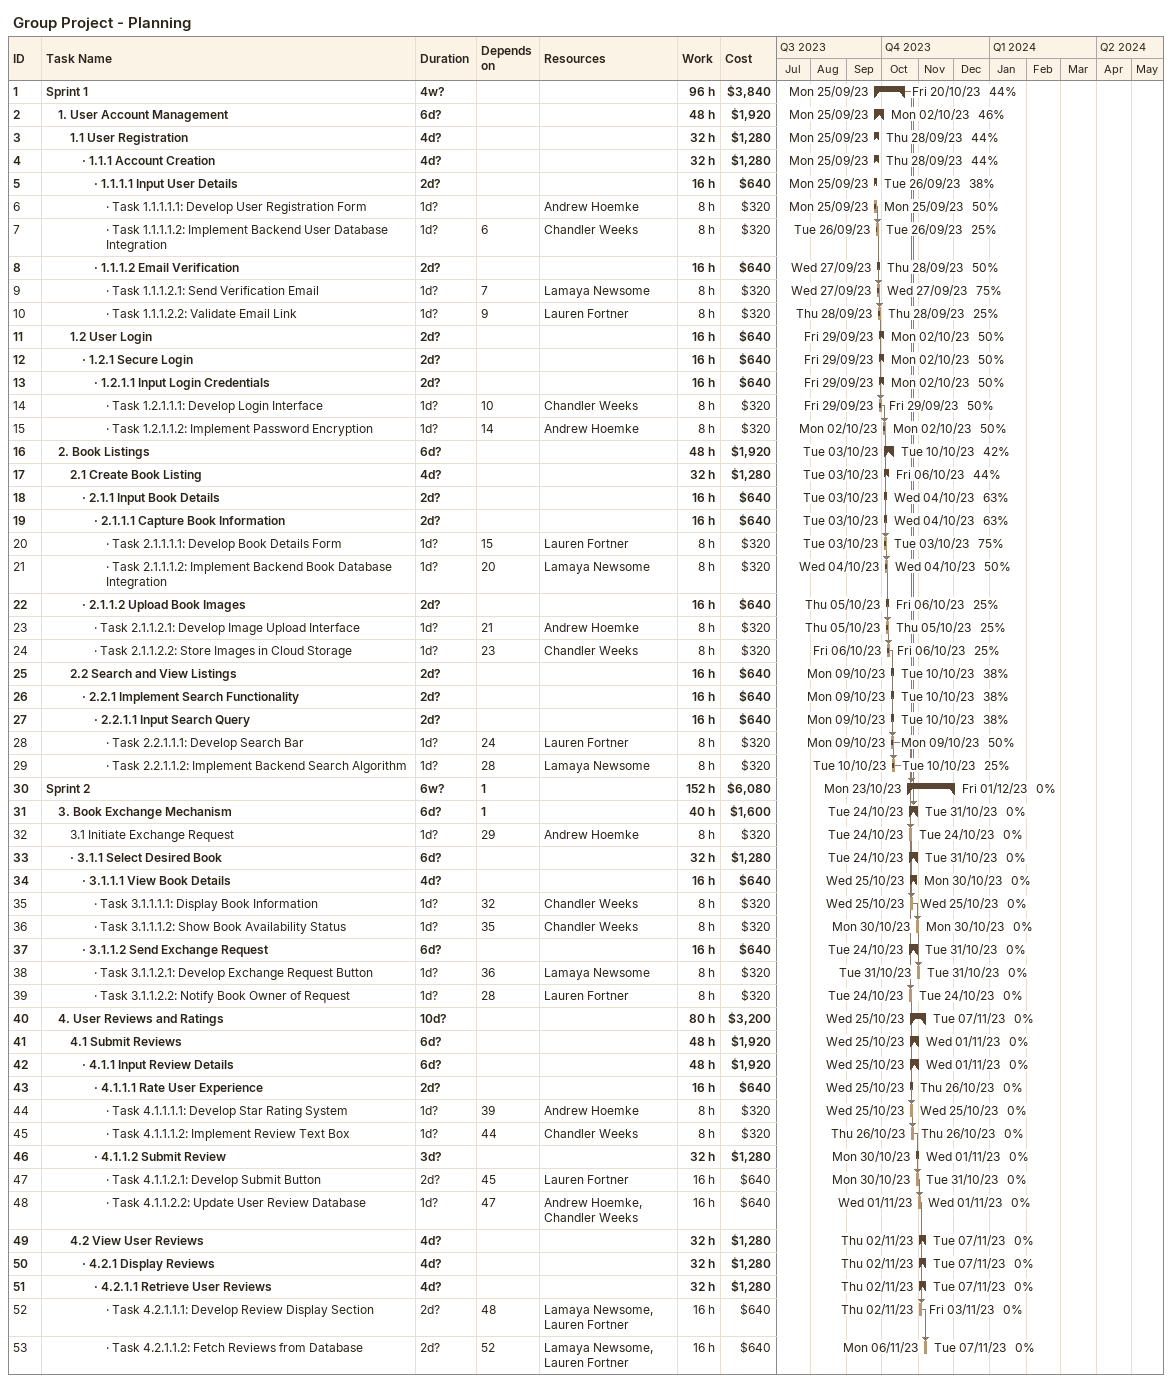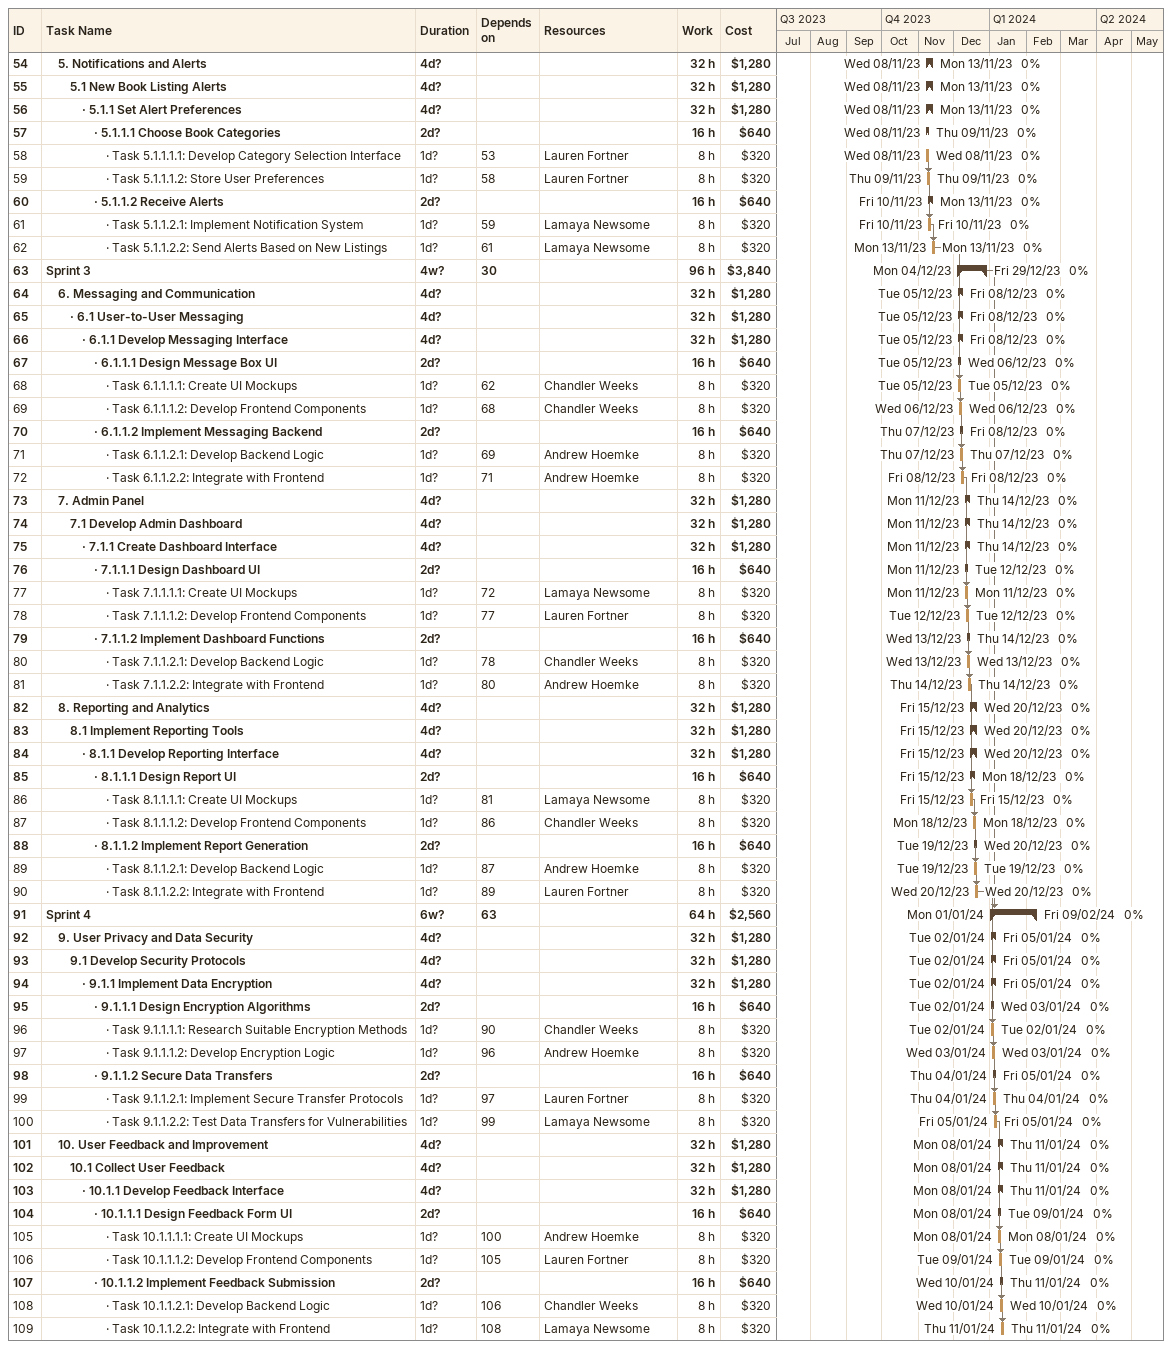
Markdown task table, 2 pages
Group Project - Planning

| ID | Level | Task | Duration | Start | Finish | Predecessors | Resources | % complete | Work (h) | Cost ($) |
|---|---|---|---|---|---|---|---|---|---|---|
| 1 | 1 | **Sprint 1** | 4w? | 2023-09-25 | 2023-10-20 |  |  | 44 | 96 | 3840 |
| 2 | 2 | **1. User Account Management** | 6d? | 2023-09-25 | 2023-10-02 |  |  | 46 | 48 | 1920 |
| 3 | 3 | **1.1 User Registration** | 4d? | 2023-09-25 | 2023-09-28 |  |  | 44 | 32 | 1280 |
| 4 | 4 | **· 1.1.1 Account Creation** | 4d? | 2023-09-25 | 2023-09-28 |  |  | 44 | 32 | 1280 |
| 5 | 5 | **· 1.1.1.1 Input User Details** | 2d? | 2023-09-25 | 2023-09-26 |  |  | 38 | 16 | 640 |
| 6 | 6 | · Task 1.1.1.1.1: Develop User Registration Form | 1d? | 2023-09-25 | 2023-09-25 |  | Andrew Hoemke | 50 | 8 | 320 |
| 7 | 6 | · Task 1.1.1.1.2: Implement Backend User Database Integration | 1d? | 2023-09-26 | 2023-09-26 | 6 | Chandler Weeks | 25 | 8 | 320 |
| 8 | 5 | **· 1.1.1.2 Email Verification** | 2d? | 2023-09-27 | 2023-09-28 |  |  | 50 | 16 | 640 |
| 9 | 6 | · Task 1.1.1.2.1: Send Verification Email | 1d? | 2023-09-27 | 2023-09-27 | 7 | Lamaya Newsome | 75 | 8 | 320 |
| 10 | 6 | · Task 1.1.1.2.2: Validate Email Link | 1d? | 2023-09-28 | 2023-09-28 | 9 | Lauren Fortner | 25 | 8 | 320 |
| 11 | 3 | **1.2 User Login** | 2d? | 2023-09-29 | 2023-10-02 |  |  | 50 | 16 | 640 |
| 12 | 4 | **· 1.2.1 Secure Login** | 2d? | 2023-09-29 | 2023-10-02 |  |  | 50 | 16 | 640 |
| 13 | 5 | **· 1.2.1.1 Input Login Credentials** | 2d? | 2023-09-29 | 2023-10-02 |  |  | 50 | 16 | 640 |
| 14 | 6 | · Task 1.2.1.1.1: Develop Login Interface | 1d? | 2023-09-29 | 2023-09-29 | 10 | Chandler Weeks | 50 | 8 | 320 |
| 15 | 6 | · Task 1.2.1.1.2: Implement Password Encryption | 1d? | 2023-10-02 | 2023-10-02 | 14 | Andrew Hoemke | 50 | 8 | 320 |
| 16 | 2 | **2. Book Listings** | 6d? | 2023-10-03 | 2023-10-10 |  |  | 42 | 48 | 1920 |
| 17 | 3 | **2.1 Create Book Listing** | 4d? | 2023-10-03 | 2023-10-06 |  |  | 44 | 32 | 1280 |
| 18 | 4 | **· 2.1.1 Input Book Details** | 2d? | 2023-10-03 | 2023-10-04 |  |  | 63 | 16 | 640 |
| 19 | 5 | **· 2.1.1.1 Capture Book Information** | 2d? | 2023-10-03 | 2023-10-04 |  |  | 63 | 16 | 640 |
| 20 | 6 | · Task 2.1.1.1.1: Develop Book Details Form | 1d? | 2023-10-03 | 2023-10-03 | 15 | Lauren Fortner | 75 | 8 | 320 |
| 21 | 6 | · Task 2.1.1.1.2: Implement Backend Book Database Integration | 1d? | 2023-10-04 | 2023-10-04 | 20 | Lamaya Newsome | 50 | 8 | 320 |
| 22 | 4 | **· 2.1.1.2 Upload Book Images** | 2d? | 2023-10-05 | 2023-10-06 |  |  | 25 | 16 | 640 |
| 23 | 5 | · Task 2.1.1.2.1: Develop Image Upload Interface | 1d? | 2023-10-05 | 2023-10-05 | 21 | Andrew Hoemke | 25 | 8 | 320 |
| 24 | 5 | · Task 2.1.1.2.2: Store Images in Cloud Storage | 1d? | 2023-10-06 | 2023-10-06 | 23 | Chandler Weeks | 25 | 8 | 320 |
| 25 | 3 | **2.2 Search and View Listings** | 2d? | 2023-10-09 | 2023-10-10 |  |  | 38 | 16 | 640 |
| 26 | 4 | **· 2.2.1 Implement Search Functionality** | 2d? | 2023-10-09 | 2023-10-10 |  |  | 38 | 16 | 640 |
| 27 | 5 | **· 2.2.1.1 Input Search Query** | 2d? | 2023-10-09 | 2023-10-10 |  |  | 38 | 16 | 640 |
| 28 | 6 | · Task 2.2.1.1.1: Develop Search Bar | 1d? | 2023-10-09 | 2023-10-09 | 24 | Lauren Fortner | 50 | 8 | 320 |
| 29 | 6 | · Task 2.2.1.1.2: Implement Backend Search Algorithm | 1d? | 2023-10-10 | 2023-10-10 | 28 | Lamaya Newsome | 25 | 8 | 320 |
| 30 | 1 | **Sprint 2** | 6w? | 2023-10-23 | 2023-12-01 | 1 |  | 0 | 152 | 6080 |
| 31 | 2 | **3. Book Exchange Mechanism** | 6d? | 2023-10-24 | 2023-10-31 | 1 |  | 0 | 40 | 1600 |
| 32 | 3 | 3.1 Initiate Exchange Request | 1d? | 2023-10-24 | 2023-10-24 | 29 | Andrew Hoemke | 0 | 8 | 320 |
| 33 | 3 | **· 3.1.1 Select Desired Book** | 6d? | 2023-10-24 | 2023-10-31 |  |  | 0 | 32 | 1280 |
| 34 | 4 | **· 3.1.1.1 View Book Details** | 4d? | 2023-10-25 | 2023-10-30 |  |  | 0 | 16 | 640 |
| 35 | 5 | · Task 3.1.1.1.1: Display Book Information | 1d? | 2023-10-25 | 2023-10-25 | 32 | Chandler Weeks | 0 | 8 | 320 |
| 36 | 5 | · Task 3.1.1.1.2: Show Book Availability Status | 1d? | 2023-10-30 | 2023-10-30 | 35 | Chandler Weeks | 0 | 8 | 320 |
| 37 | 4 | **· 3.1.1.2 Send Exchange Request** | 6d? | 2023-10-24 | 2023-10-31 |  |  | 0 | 16 | 640 |
| 38 | 5 | · Task 3.1.1.2.1: Develop Exchange Request Button | 1d? | 2023-10-31 | 2023-10-31 | 36 | Lamaya Newsome | 0 | 8 | 320 |
| 39 | 5 | · Task 3.1.1.2.2: Notify Book Owner of Request | 1d? | 2023-10-24 | 2023-10-24 | 28 | Lauren Fortner | 0 | 8 | 320 |
| 40 | 2 | **4. User Reviews and Ratings** | 10d? | 2023-10-25 | 2023-11-07 |  |  | 0 | 80 | 3200 |
| 41 | 3 | **4.1 Submit Reviews** | 6d? | 2023-10-25 | 2023-11-01 |  |  | 0 | 48 | 1920 |
| 42 | 4 | **· 4.1.1 Input Review Details** | 6d? | 2023-10-25 | 2023-11-01 |  |  | 0 | 48 | 1920 |
| 43 | 5 | **· 4.1.1.1 Rate User Experience** | 2d? | 2023-10-25 | 2023-10-26 |  |  | 0 | 16 | 640 |
| 44 | 6 | · Task 4.1.1.1.1: Develop Star Rating System | 1d? | 2023-10-25 | 2023-10-25 | 39 | Andrew Hoemke | 0 | 8 | 320 |
| 45 | 6 | · Task 4.1.1.1.2: Implement Review Text Box | 1d? | 2023-10-26 | 2023-10-26 | 44 | Chandler Weeks | 0 | 8 | 320 |
| 46 | 5 | **· 4.1.1.2 Submit Review** | 3d? | 2023-10-30 | 2023-11-01 |  |  | 0 | 32 | 1280 |
| 47 | 6 | · Task 4.1.1.2.1: Develop Submit Button | 2d? | 2023-10-30 | 2023-10-31 | 45 | Lauren Fortner | 0 | 16 | 640 |
| 48 | 6 | · Task 4.1.1.2.2: Update User Review Database | 1d? | 2023-11-01 | 2023-11-01 | 47 | Andrew Hoemke, Chandler Weeks | 0 | 16 | 640 |
| 49 | 3 | **4.2 View User Reviews** | 4d? | 2023-11-02 | 2023-11-07 |  |  | 0 | 32 | 1280 |
| 50 | 4 | **· 4.2.1 Display Reviews** | 4d? | 2023-11-02 | 2023-11-07 |  |  | 0 | 32 | 1280 |
| 51 | 5 | **· 4.2.1.1 Retrieve User Reviews** | 4d? | 2023-11-02 | 2023-11-07 |  |  | 0 | 32 | 1280 |
| 52 | 6 | · Task 4.2.1.1.1: Develop Review Display Section | 2d? | 2023-11-02 | 2023-11-03 | 48 | Lamaya Newsome, Lauren Fortner | 0 | 16 | 640 |
| 53 | 6 | · Task 4.2.1.1.2: Fetch Reviews from Database | 2d? | 2023-11-06 | 2023-11-07 | 52 | Lamaya Newsome, Lauren Fortner | 0 | 16 | 640 |
| 54 | 2 | **5. Notifications and Alerts** | 4d? | 2023-11-08 | 2023-11-13 |  |  | 0 | 32 | 1280 |
| 55 | 3 | **5.1 New Book Listing Alerts** | 4d? | 2023-11-08 | 2023-11-13 |  |  | 0 | 32 | 1280 |
| 56 | 4 | **· 5.1.1 Set Alert Preferences** | 4d? | 2023-11-08 | 2023-11-13 |  |  | 0 | 32 | 1280 |
| 57 | 5 | **· 5.1.1.1 Choose Book Categories** | 2d? | 2023-11-08 | 2023-11-09 |  |  | 0 | 16 | 640 |
| 58 | 6 | · Task 5.1.1.1.1: Develop Category Selection Interface | 1d? | 2023-11-08 | 2023-11-08 | 53 | Lauren Fortner | 0 | 8 | 320 |
| 59 | 6 | · Task 5.1.1.1.2: Store User Preferences | 1d? | 2023-11-09 | 2023-11-09 | 58 | Lauren Fortner | 0 | 8 | 320 |
| 60 | 5 | **· 5.1.1.2 Receive Alerts** | 2d? | 2023-11-10 | 2023-11-13 |  |  | 0 | 16 | 640 |
| 61 | 6 | · Task 5.1.1.2.1: Implement Notification System | 1d? | 2023-11-10 | 2023-11-10 | 59 | Lamaya Newsome | 0 | 8 | 320 |
| 62 | 6 | · Task 5.1.1.2.2: Send Alerts Based on New Listings | 1d? | 2023-11-13 | 2023-11-13 | 61 | Lamaya Newsome | 0 | 8 | 320 |
| 63 | 1 | **Sprint 3** | 4w? | 2023-12-04 | 2023-12-29 | 30 |  | 0 | 96 | 3840 |
| 64 | 2 | **6. Messaging and Communication** | 4d? | 2023-12-05 | 2023-12-08 |  |  | 0 | 32 | 1280 |
| 65 | 3 | **· 6.1 User-to-User Messaging** | 4d? | 2023-12-05 | 2023-12-08 |  |  | 0 | 32 | 1280 |
| 66 | 4 | **· 6.1.1 Develop Messaging Interface** | 4d? | 2023-12-05 | 2023-12-08 |  |  | 0 | 32 | 1280 |
| 67 | 5 | **· 6.1.1.1 Design Message Box UI** | 2d? | 2023-12-05 | 2023-12-06 |  |  | 0 | 16 | 640 |
| 68 | 6 | · Task 6.1.1.1.1: Create UI Mockups | 1d? | 2023-12-05 | 2023-12-05 | 62 | Chandler Weeks | 0 | 8 | 320 |
| 69 | 6 | · Task 6.1.1.1.2: Develop Frontend Components | 1d? | 2023-12-06 | 2023-12-06 | 68 | Chandler Weeks | 0 | 8 | 320 |
| 70 | 5 | **· 6.1.1.2 Implement Messaging Backend** | 2d? | 2023-12-07 | 2023-12-08 |  |  | 0 | 16 | 640 |
| 71 | 6 | · Task 6.1.1.2.1: Develop Backend Logic | 1d? | 2023-12-07 | 2023-12-07 | 69 | Andrew Hoemke | 0 | 8 | 320 |
| 72 | 6 | · Task 6.1.1.2.2: Integrate with Frontend | 1d? | 2023-12-08 | 2023-12-08 | 71 | Andrew Hoemke | 0 | 8 | 320 |
| 73 | 2 | **7. Admin Panel** | 4d? | 2023-12-11 | 2023-12-14 |  |  | 0 | 32 | 1280 |
| 74 | 3 | **7.1 Develop Admin Dashboard** | 4d? | 2023-12-11 | 2023-12-14 |  |  | 0 | 32 | 1280 |
| 75 | 4 | **· 7.1.1 Create Dashboard Interface** | 4d? | 2023-12-11 | 2023-12-14 |  |  | 0 | 32 | 1280 |
| 76 | 5 | **· 7.1.1.1 Design Dashboard UI** | 2d? | 2023-12-11 | 2023-12-12 |  |  | 0 | 16 | 640 |
| 77 | 6 | · Task 7.1.1.1.1: Create UI Mockups | 1d? | 2023-12-11 | 2023-12-11 | 72 | Lamaya Newsome | 0 | 8 | 320 |
| 78 | 6 | · Task 7.1.1.1.2: Develop Frontend Components | 1d? | 2023-12-12 | 2023-12-12 | 77 | Lauren Fortner | 0 | 8 | 320 |
| 79 | 5 | **· 7.1.1.2 Implement Dashboard Functions** | 2d? | 2023-12-13 | 2023-12-14 |  |  | 0 | 16 | 640 |
| 80 | 6 | · Task 7.1.1.2.1: Develop Backend Logic | 1d? | 2023-12-13 | 2023-12-13 | 78 | Chandler Weeks | 0 | 8 | 320 |
| 81 | 6 | · Task 7.1.1.2.2: Integrate with Frontend | 1d? | 2023-12-14 | 2023-12-14 | 80 | Andrew Hoemke | 0 | 8 | 320 |
| 82 | 2 | **8. Reporting and Analytics** | 4d? | 2023-12-15 | 2023-12-20 |  |  | 0 | 32 | 1280 |
| 83 | 3 | **8.1 Implement Reporting Tools** | 4d? | 2023-12-15 | 2023-12-20 |  |  | 0 | 32 | 1280 |
| 84 | 4 | **· 8.1.1 Develop Reporting Interface** | 4d? | 2023-12-15 | 2023-12-20 |  |  | 0 | 32 | 1280 |
| 85 | 5 | **· 8.1.1.1 Design Report UI** | 2d? | 2023-12-15 | 2023-12-18 |  |  | 0 | 16 | 640 |
| 86 | 6 | · Task 8.1.1.1.1: Create UI Mockups | 1d? | 2023-12-15 | 2023-12-15 | 81 | Lamaya Newsome | 0 | 8 | 320 |
| 87 | 6 | · Task 8.1.1.1.2: Develop Frontend Components | 1d? | 2023-12-18 | 2023-12-18 | 86 | Chandler Weeks | 0 | 8 | 320 |
| 88 | 5 | **· 8.1.1.2 Implement Report Generation** | 2d? | 2023-12-19 | 2023-12-20 |  |  | 0 | 16 | 640 |
| 89 | 6 | · Task 8.1.1.2.1: Develop Backend Logic | 1d? | 2023-12-19 | 2023-12-19 | 87 | Andrew Hoemke | 0 | 8 | 320 |
| 90 | 6 | · Task 8.1.1.2.2: Integrate with Frontend | 1d? | 2023-12-20 | 2023-12-20 | 89 | Lauren Fortner | 0 | 8 | 320 |
| 91 | 1 | **Sprint 4** | 6w? | 2024-01-01 | 2024-02-09 | 63 |  | 0 | 64 | 2560 |
| 92 | 2 | **9. User Privacy and Data Security** | 4d? | 2024-01-02 | 2024-01-05 |  |  | 0 | 32 | 1280 |
| 93 | 3 | **9.1 Develop Security Protocols** | 4d? | 2024-01-02 | 2024-01-05 |  |  | 0 | 32 | 1280 |
| 94 | 4 | **· 9.1.1 Implement Data Encryption** | 4d? | 2024-01-02 | 2024-01-05 |  |  | 0 | 32 | 1280 |
| 95 | 5 | **· 9.1.1.1 Design Encryption Algorithms** | 2d? | 2024-01-02 | 2024-01-03 |  |  | 0 | 16 | 640 |
| 96 | 6 | · Task 9.1.1.1.1: Research Suitable Encryption Methods | 1d? | 2024-01-02 | 2024-01-02 | 90 | Chandler Weeks | 0 | 8 | 320 |
| 97 | 6 | · Task 9.1.1.1.2: Develop Encryption Logic | 1d? | 2024-01-03 | 2024-01-03 | 96 | Andrew Hoemke | 0 | 8 | 320 |
| 98 | 5 | **· 9.1.1.2 Secure Data Transfers** | 2d? | 2024-01-04 | 2024-01-05 |  |  | 0 | 16 | 640 |
| 99 | 6 | · Task 9.1.1.2.1: Implement Secure Transfer Protocols | 1d? | 2024-01-04 | 2024-01-04 | 97 | Lauren Fortner | 0 | 8 | 320 |
| 100 | 6 | · Task 9.1.1.2.2: Test Data Transfers for Vulnerabilities | 1d? | 2024-01-05 | 2024-01-05 | 99 | Lamaya Newsome | 0 | 8 | 320 |
| 101 | 2 | **10. User Feedback and Improvement** | 4d? | 2024-01-08 | 2024-01-11 |  |  | 0 | 32 | 1280 |
| 102 | 3 | **10.1 Collect User Feedback** | 4d? | 2024-01-08 | 2024-01-11 |  |  | 0 | 32 | 1280 |
| 103 | 4 | **· 10.1.1 Develop Feedback Interface** | 4d? | 2024-01-08 | 2024-01-11 |  |  | 0 | 32 | 1280 |
| 104 | 5 | **· 10.1.1.1 Design Feedback Form UI** | 2d? | 2024-01-08 | 2024-01-09 |  |  | 0 | 16 | 640 |
| 105 | 6 | · Task 10.1.1.1.1: Create UI Mockups | 1d? | 2024-01-08 | 2024-01-08 | 100 | Andrew Hoemke | 0 | 8 | 320 |
| 106 | 6 | · Task 10.1.1.1.2: Develop Frontend Components | 1d? | 2024-01-09 | 2024-01-09 | 105 | Lauren Fortner | 0 | 8 | 320 |
| 107 | 5 | **· 10.1.1.2 Implement Feedback Submission** | 2d? | 2024-01-10 | 2024-01-11 |  |  | 0 | 16 | 640 |
| 108 | 6 | · Task 10.1.1.2.1: Develop Backend Logic | 1d? | 2024-01-10 | 2024-01-10 | 106 | Chandler Weeks | 0 | 8 | 320 |
| 109 | 6 | · Task 10.1.1.2.2: Integrate with Frontend | 1d? | 2024-01-11 | 2024-01-11 | 108 | Lamaya Newsome | 0 | 8 | 320 |
